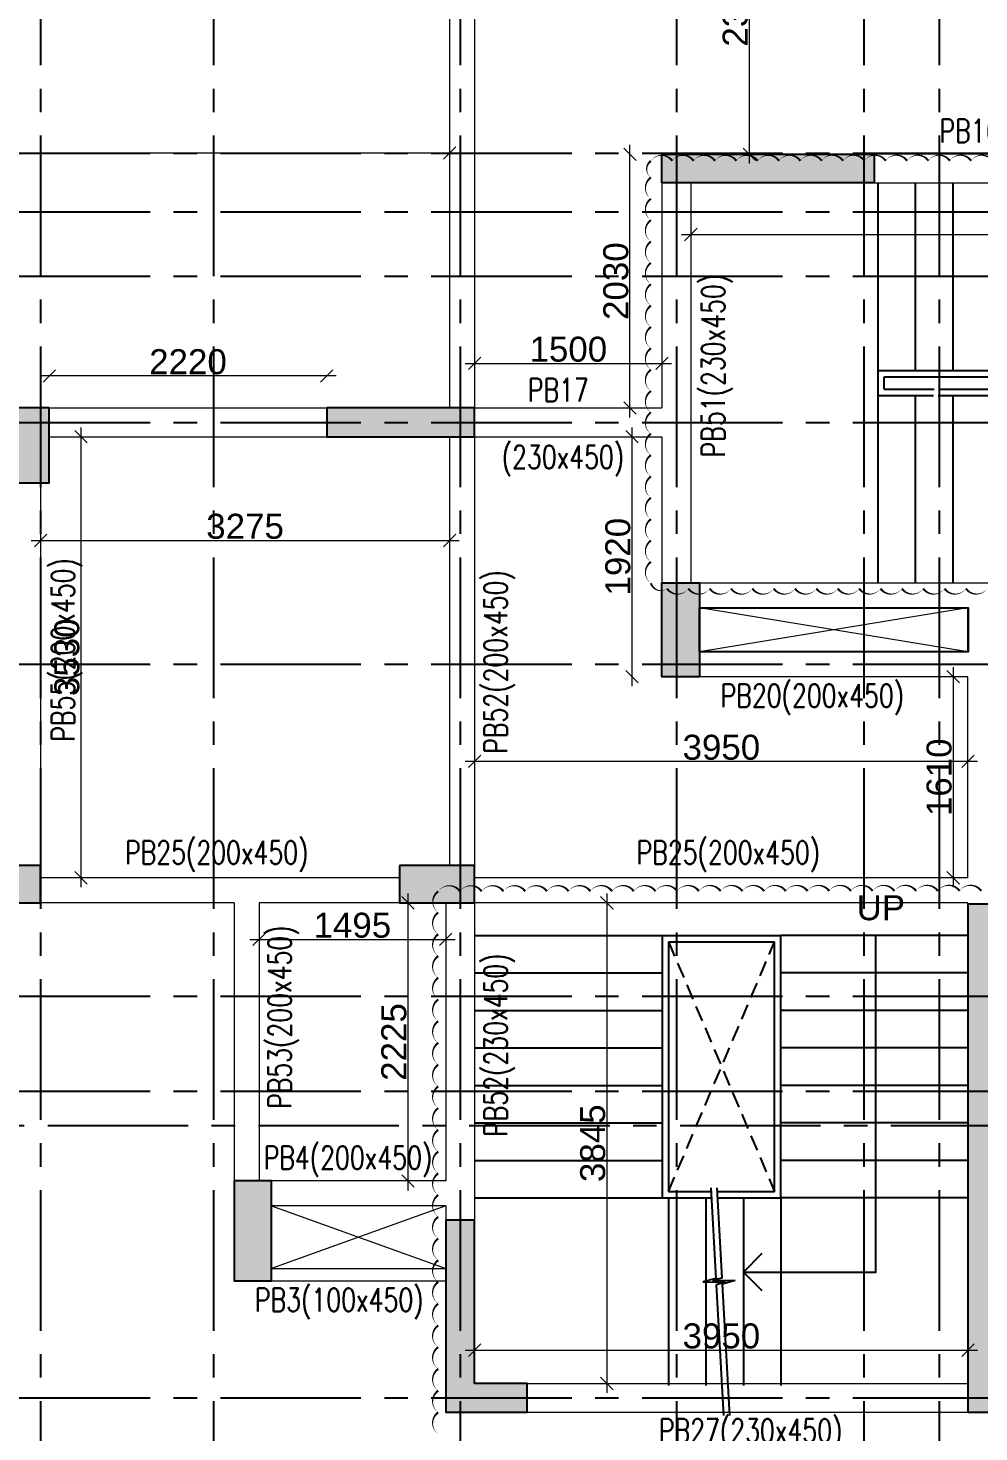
# Model space of a CAD drawing. Header units: millimetres. Extents: x 1277257 to 1543892, y 206696 to 309376.
# Drawn here: x 1416341 to 1423953, y 235051 to 246284 of the extents above; entities that cross this region are included whole.
import ezdxf

# ---------------------------------------------------------------- set-up
doc = ezdxf.new("R2010")
doc.units = ezdxf.units.MM
doc.header["$LTSCALE"] = 500
doc.header["$MEASUREMENT"] = 0
doc.header["$PDMODE"] = 34
doc.linetypes.add('HIDDEN', pattern=[0.375, 0.25, -0.125])
doc.linetypes.add('Site$0$CENTER2', pattern=[1.125, 0.75, -0.125, 0.125, -0.125])
doc.layers.get('Defpoints').update_dxf_attribs({"lineweight": 0})
for name, color, linetype in [('24SDG - STAIRCASE', 152, 'Continuous'), ('CUTOUT', 8, 'HIDDEN'), ('GRID', 7, 'Continuous'), ('S-COLUMN-HATCH', 253, 'Continuous'), ('S-FRAMING PLAN', 4, 'Continuous'), ('T BEAM N', 3, 'Continuous'), ('TEXT-RM NAME', 6, 'Continuous'), ('TOWER AREA COLUMN.', 6, 'Continuous')]:
    doc.layers.add(name, color=color, linetype=linetype)
for name, color, linetype, lineweight in [('CUT OUT', 1, 'Continuous', 13), ('REVISION', 1, 'Continuous', 5), ('S - SUNK', 251, 'Continuous', 0), ('TOWER AREA BEAM..', 3, 'Continuous', 20), ('TOWER COL HATCH', 253, 'Continuous', 20)]:
    doc.layers.add(name, color=color, linetype=linetype, lineweight=lineweight)
doc.layers.add('RAILING', color=7, linetype='Continuous', true_color=0xadadad)
doc.layers.add('STAIR', color=7, linetype='Continuous', true_color=0x3f4f7f)
doc.styles.add('3mm', font='arial.ttf')
doc.styles.add('ARIAL', font='arial.ttf')
doc.styles.add('S-T', font='romans.shx')
doc.dimstyles.new('PARAMVEER', dxfattribs={"dimtxt": 200, "dimasz": 100, "dimexe": 0, "dimexo": 25, "dimgap": 10, "dimtad": 1, "dimdec": 0, "dimrnd": 5, "dimzin": 0, "dimdsep": 46, "dimtxsty": '3mm', "dimblk": 'OBLIQUE', "dimcen": 0.09, "dimdle": 75, "dimclrd": 1, "dimclre": 1, "dimclrt": 3, "dimadec": 0, "dimazin": 0, "dimtfac": 1, "dimtdec": 0, "dimtmove": 1, "dimatfit": 3, "dimfxl": 100, "dimtolj": 1, "dimtzin": 0, "dimlwd": 18, "dimlwe": 5, "dimarcsym": 0})

# ---------------------------------------------------------------- blocks, each defined once
blk = doc.blocks.new('_Open90')
at = {"color": 0, "linetype": 'ByBlock', "lineweight": -2}
for p, q in [((-0.5, 0.5), (0, 0)), ((0, 0), (-1, 0)), ((0, 0), (-0.5, -0.5))]:
    blk.add_line(p, q, dxfattribs=at)
blk = doc.blocks.new('RW2952R')
at = {"layer": 'CUT OUT', "color": 1, "ltscale": 10}
for p, q in [((1383876, 241294), (1386026, 241644)), ((1383876, 241644), (1386026, 241294)), ((1389451, 236859), (1388056, 236359)), ((1388056, 236859), (1389451, 236359))]:
    blk.add_line(p, q, dxfattribs=at)
at = {"layer": 'S-FRAMING PLAN', "color": 3, "linetype": 'ByBlock', "lineweight": 20, "ltscale": 10}
for p, q in [((1387826, 246384), (1387826, 243244)), ((1388026, 246384), (1388026, 243244)), ((1381866, 245274), (1384626, 245274)), ((1381866, 245044), (1384626, 245044)), ((1386096, 245044), (1386096, 241844)), ((1386326, 245044), (1386326, 243244)), ((1387826, 243244), (1386326, 243244)), ((1391231, 243244), (1389010, 243244)), ((1386326, 243014), (1386326, 241844)), ((1387826, 243014), (1386326, 243014)), ((1387826, 243014), (1387826, 239584)), ((1388026, 243014), (1388026, 239584)), ((1391231, 243014), (1389010, 243014)), ((1391301, 242644), (1391301, 239584)), ((1386026, 241844), (1381896, 241844)), ((1386026, 241644), (1383876, 241644)), ((1383876, 241294), (1383876, 241644)), ((1383876, 241294), (1386026, 241294)), ((1383876, 241094), (1386026, 241094)), ((1383876, 239484), (1383876, 241094)), ((1383876, 239484), (1387826, 239484)), ((1388426, 239484), (1391301, 239484)), ((1383876, 239284), (1387826, 239284)), ((1387826, 239284), (1387826, 236744)), ((1388056, 239284), (1388056, 237059)), ((1388426, 239284), (1389551, 239284)), ((1389551, 239284), (1389551, 237059)), ((1389751, 239284), (1391301, 239284)), ((1389751, 239284), (1389751, 237059)), ((1388056, 237059), (1389451, 237059)), ((1388056, 236859), (1389451, 236859)), ((1389451, 236359), (1388056, 236359)), ((1389451, 236259), (1388056, 236259)), ((1387406, 235439), (1383876, 235439)), ((1387406, 235209), (1383876, 235209))]:
    blk.add_line(p, q, dxfattribs=at)
at = {"layer": 'TOWER AREA BEAM..', "color": 3, "linetype": 'HIDDEN', "ltscale": 1.5}
for p, q in [((1383876, 239274), (1383876, 239284)), ((1388056, 236859), (1388056, 236744))]:
    blk.add_line(p, q, dxfattribs=at)
blk = doc.blocks.new('EEE')
at = {"layer": 'GRID', "color": 16, "linetype": 'Site$0$CENTER2', "ltscale": 3}
for points in [[(1416440.6, 258923.2), (1416440.6, 223711.9)], [(1417825.6, 258923.2), (1417825.6, 223711.9)], [(1419800.6, 258923.2), (1419800.6, 223711.9)], [(1421530.6, 258923.2), (1421530.6, 223711.9)], [(1423030.6, 258923.2), (1423030.6, 223711.9)], [(1423635.6, 258923.2), (1423635.6, 223711.9)], [(1363880.9, 245284), (1442964.5, 245284)], [(1363880.9, 244813.8), (1442964.5, 244813.8)], [(1363880.9, 244299), (1442964.5, 244299)], [(1363880.9, 243128.8), (1442964.5, 243128.8)], [(1363880.9, 241193.8), (1442964.5, 241193.8)], [(1363880.9, 238538.8), (1442964.5, 238538.8)], [(1363880.9, 237778.8), (1442964.5, 237778.8)], [(1363880.9, 236875.5), (1364185.2, 237504), (1442964.5, 237504)], [(1363880.9, 235324.1), (1442964.5, 235324.1)]]:
    blk.add_lwpolyline(points, dxfattribs=at)
blk = doc.blocks.new('3tgra')
at = {"layer": 'TOWER COL HATCH'}
h = blk.add_hatch(color=253, dxfattribs=at)
h.dxf.hatch_style = 1
h.paths.add_polyline_path([(1386326, 84502), (1386326, 84732), (1384626, 84732), (1384626, 84502)])
h = blk.add_hatch(color=253, dxfattribs=at)
h.dxf.hatch_style = 1
h.paths.add_polyline_path([(1389010, 82702), (1389010, 82472), (1387826, 82472), (1387826, 82702)])
h = blk.add_hatch(color=253, dxfattribs=at)
h.dxf.hatch_style = 1
h.paths.add_polyline_path([(1391231, 82702), (1391531, 82702), (1391531, 82102), (1391231, 82102)])
h = blk.add_hatch(color=253, dxfattribs=at)
h.dxf.hatch_style = 1
h.paths.add_polyline_path([(1386026, 80552), (1386326, 80552), (1386326, 81302), (1386026, 81302)])
h = blk.add_hatch(color=253, dxfattribs=at)
h.dxf.hatch_style = 1
h.paths.add_polyline_path([(1388426, 79042), (1388426, 78742), (1387826, 78742), (1387826, 79042)])
h = blk.add_hatch(color=253, dxfattribs=at)
h.dxf.hatch_style = 1
h.paths.add_polyline_path([(1391901, 79042), (1391901, 78742), (1391301, 78742), (1391301, 79042)])
h = blk.add_hatch(color=253, dxfattribs=at)
h.dxf.hatch_style = 1
h.paths.add_polyline_path([(1383876, 78732), (1383876, 74667), (1383646, 74667), (1383646, 77882), (1383646, 78112), (1383646, 78732)])
h = blk.add_hatch(color=253, dxfattribs=at)
h.dxf.hatch_style = 1
h.paths.add_polyline_path([(1389451, 76517), (1389751, 76517), (1389751, 75717), (1389451, 75717)])
h = blk.add_hatch(color=253, dxfattribs=at)
h.dxf.hatch_style = 1
h.paths.add_polyline_path([(1388056, 76202), (1388056, 74667), (1387406, 74667), (1387406, 74897), (1387826, 74897), (1387826, 76202)])
at = {"layer": 'TOWER AREA COLUMN.', "color": 4}
for points in [[(1386326, 84502), (1386326, 84732), (1384626, 84732), (1384626, 84502)], [(1389010, 82702), (1389010, 82472), (1387826, 82472), (1387826, 82702)], [(1391231, 82702), (1391531, 82702), (1391531, 82102), (1391231, 82102)], [(1386026, 80552), (1386326, 80552), (1386326, 81302), (1386026, 81302)], [(1388426, 79042), (1388426, 78742), (1387826, 78742), (1387826, 79042)], [(1391901, 79042), (1391901, 78742), (1391301, 78742), (1391301, 79042)], [(1389451, 76517), (1389751, 76517), (1389751, 75717), (1389451, 75717)]]:
    blk.add_lwpolyline(points, close=True, dxfattribs=at)
for points in [[(1383876, 78732), (1383876, 74667), (1383646, 74667), (1383646, 77882), (1383646, 77882), (1383646, 78112), (1383646, 78112), (1383646, 78732), (1383876, 78732)], [(1388056, 76202), (1388056, 74667), (1387406, 74667), (1387406, 74897), (1387826, 74897), (1387826, 76202), (1388056, 76202)]]:
    blk.add_lwpolyline(points, dxfattribs=at)
blk = doc.blocks.new('_Oblique')
at = {"color": 0, "linetype": 'ByBlock', "lineweight": -2}
blk.add_line((-0.5, -0.5), (0.5, 0.5), dxfattribs=at)
blk = doc.blocks.new('*D360')
at = {"layer": 'Defpoints', "color": 0, "ltscale": 10, "transparency": 16777216}
for p in [(1416511, 243500), (1416511, 243244), (1418731, 243244)]:
    blk.add_point(p, dxfattribs=at)
at = {"layer": 'S-COLUMN-HATCH', "color": 1, "linetype": 'Continuous', "lineweight": 18, "ltscale": 10, "transparency": 16777216}
blk.add_line((1418806, 243500), (1416436, 243500), dxfattribs=at)
at = {"layer": 'S-COLUMN-HATCH', "color": 3, "linetype": 'Continuous', "lineweight": 5, "ltscale": 10, "transparency": 16777216}
for p, q in [((1416511, 243500), (1416511, 243500)), ((1418731, 243500), (1418731, 243500))]:
    blk.add_line(p, q, dxfattribs=at)
at = {"layer": 'S-COLUMN-HATCH', "color": 1, "lineweight": 18, "ltscale": 10, "transparency": 16777216, "xscale": 100, "yscale": 100, "zscale": 100, "rotation": 180}
blk.add_blockref('_Oblique', (1416511, 243500), dxfattribs=at)
at = {"layer": 'S-COLUMN-HATCH', "color": 1, "lineweight": 18, "ltscale": 10, "transparency": 16777216, "xscale": 100, "yscale": 100, "zscale": 100}
blk.add_blockref('_Oblique', (1418731, 243500), dxfattribs=at)
at = {"layer": 'S-COLUMN-HATCH', "color": 1, "ltscale": 10, "transparency": 16777216, "insert": (1417621, 243613), "char_height": 200, "attachment_point": 5, "style": '3mm'}
blk.add_mtext('\\A1;2220', dxfattribs=at)
blk = doc.blocks.new('*D464')
at = {"layer": 'Defpoints', "color": 0, "ltscale": 10, "transparency": 16777216}
for p in [(1419716, 246384), (1412051, 246146), (1412051, 245284)]:
    blk.add_point(p, dxfattribs=at)
at = {"layer": 'S-COLUMN-HATCH', "color": 1, "linetype": 'Continuous', "lineweight": 18, "ltscale": 10, "transparency": 16777216}
blk.add_line((1419791, 245284), (1411976, 245284), dxfattribs=at)
at = {"layer": 'S-COLUMN-HATCH', "color": 1, "linetype": 'Continuous', "lineweight": 5, "ltscale": 10, "transparency": 16777216}
for p, q in [((1412051, 245284), (1412051, 245284)), ((1419716, 245284), (1419716, 245284))]:
    blk.add_line(p, q, dxfattribs=at)
at = {"layer": 'S-COLUMN-HATCH', "color": 1, "lineweight": 18, "ltscale": 10, "transparency": 16777216, "xscale": 100, "yscale": 100, "zscale": 100, "rotation": 180}
blk.add_blockref('_Oblique', (1412051, 245284), dxfattribs=at)
at = {"layer": 'S-COLUMN-HATCH', "color": 1, "lineweight": 18, "ltscale": 10, "transparency": 16777216, "xscale": 100, "yscale": 100, "zscale": 100}
blk.add_blockref('_Oblique', (1419716, 245284), dxfattribs=at)
at = {"layer": 'S-COLUMN-HATCH', "color": 4, "ltscale": 10, "transparency": 16777216, "insert": (1415883, 245396), "char_height": 200, "attachment_point": 5, "style": '3mm'}
blk.add_mtext('\\A1;7665', dxfattribs=at)
blk = doc.blocks.new('*D473')
at = {"layer": 'Defpoints', "color": 0, "ltscale": 10, "transparency": 16777216}
for p in [(1419716, 243014), (1416441, 242644), (1419716, 242184)]:
    blk.add_point(p, dxfattribs=at)
at = {"layer": 'S-COLUMN-HATCH', "color": 1, "linetype": 'Continuous', "lineweight": 18, "ltscale": 10, "transparency": 16777216}
blk.add_line((1416366, 242184), (1419791, 242184), dxfattribs=at)
at = {"layer": 'S-COLUMN-HATCH', "color": 1, "linetype": 'Continuous', "lineweight": 5, "ltscale": 10, "transparency": 16777216}
for p, q in [((1416441, 242184), (1416441, 242184)), ((1419716, 242184), (1419716, 242184))]:
    blk.add_line(p, q, dxfattribs=at)
at = {"layer": 'S-COLUMN-HATCH', "color": 1, "lineweight": 18, "ltscale": 10, "transparency": 16777216, "xscale": 100, "yscale": 100, "zscale": 100, "rotation": 180}
blk.add_blockref('_Oblique', (1416441, 242184), dxfattribs=at)
at = {"layer": 'S-COLUMN-HATCH', "color": 1, "lineweight": 18, "ltscale": 10, "transparency": 16777216, "xscale": 100, "yscale": 100, "zscale": 100}
blk.add_blockref('_Oblique', (1419716, 242184), dxfattribs=at)
at = {"layer": 'S-COLUMN-HATCH', "color": 4, "ltscale": 10, "transparency": 16777216, "insert": (1418078, 242296), "char_height": 200, "attachment_point": 5, "style": '3mm'}
blk.add_mtext('\\A1;3275', dxfattribs=at)
blk = doc.blocks.new('*D474')
at = {"layer": 'Defpoints', "color": 0, "ltscale": 10, "transparency": 16777216}
for p in [(1416511, 243014), (1416441, 239484), (1416764, 239484)]:
    blk.add_point(p, dxfattribs=at)
at = {"layer": 'S-COLUMN-HATCH', "color": 1, "linetype": 'Continuous', "lineweight": 18, "ltscale": 10, "transparency": 16777216}
blk.add_line((1416764, 243089), (1416764, 239409), dxfattribs=at)
at = {"layer": 'S-COLUMN-HATCH', "color": 1, "linetype": 'Continuous', "lineweight": 5, "ltscale": 10, "transparency": 16777216}
for p, q in [((1416764, 243014), (1416764, 243014)), ((1416764, 239484), (1416764, 239484))]:
    blk.add_line(p, q, dxfattribs=at)
at = {"layer": 'S-COLUMN-HATCH', "color": 1, "lineweight": 18, "ltscale": 10, "transparency": 16777216, "xscale": 100, "yscale": 100, "zscale": 100}
for p, rotation in [((1416764, 243014), 90), ((1416764, 239484), 270)]:
    blk.add_blockref('_Oblique', p, dxfattribs=dict(at, rotation=rotation))
at = {"layer": 'S-COLUMN-HATCH', "color": 4, "ltscale": 10, "transparency": 16777216, "insert": (1416652, 241249), "char_height": 200, "attachment_point": 5, "rotation": 90, "style": '3mm'}
blk.add_mtext('\\A1;3530', dxfattribs=at)
blk = doc.blocks.new('*D498')
at = {"layer": 'Defpoints', "color": 0, "ltscale": 10, "transparency": 16777216}
for p in [(1422115, 247619), (1424021, 247619), (1421416, 245274)]:
    blk.add_point(p, dxfattribs=at)
at = {"layer": 'S-COLUMN-HATCH', "color": 1, "linetype": 'Continuous', "lineweight": 18, "ltscale": 10, "transparency": 16777216}
blk.add_line((1422115, 245199), (1422115, 247694), dxfattribs=at)
at = {"layer": 'S-COLUMN-HATCH', "color": 1, "linetype": 'Continuous', "lineweight": 5, "ltscale": 10, "transparency": 16777216}
for p, q in [((1422115, 247619), (1422115, 247619)), ((1422115, 245274), (1422115, 245274))]:
    blk.add_line(p, q, dxfattribs=at)
at = {"layer": 'S-COLUMN-HATCH', "color": 1, "lineweight": 18, "ltscale": 10, "transparency": 16777216, "xscale": 100, "yscale": 100, "zscale": 100}
for p, rotation in [((1422115, 247619), 90), ((1422115, 245274), 270)]:
    blk.add_blockref('_Oblique', p, dxfattribs=dict(at, rotation=rotation))
at = {"layer": 'S-COLUMN-HATCH', "color": 4, "ltscale": 10, "transparency": 16777216, "insert": (1422003, 246446), "char_height": 200, "attachment_point": 5, "rotation": 90, "style": '3mm'}
blk.add_mtext('\\A1;2345', dxfattribs=at)
blk = doc.blocks.new('*D499')
at = {"layer": 'Defpoints', "color": 0, "ltscale": 10, "transparency": 16777216}
for p in [(1421159, 245274), (1421416, 245274), (1421416, 243244)]:
    blk.add_point(p, dxfattribs=at)
at = {"layer": 'S-COLUMN-HATCH', "color": 1, "linetype": 'Continuous', "lineweight": 18, "ltscale": 10, "transparency": 16777216}
blk.add_line((1421159, 243169), (1421159, 245349), dxfattribs=at)
at = {"layer": 'S-COLUMN-HATCH', "color": 1, "linetype": 'Continuous', "lineweight": 5, "ltscale": 10, "transparency": 16777216}
for p, q in [((1421159, 245274), (1421159, 245274)), ((1421159, 243244), (1421159, 243244))]:
    blk.add_line(p, q, dxfattribs=at)
at = {"layer": 'S-COLUMN-HATCH', "color": 1, "lineweight": 18, "ltscale": 10, "transparency": 16777216, "xscale": 100, "yscale": 100, "zscale": 100}
for p, rotation in [((1421159, 245274), 90), ((1421159, 243244), 270)]:
    blk.add_blockref('_Oblique', p, dxfattribs=dict(at, rotation=rotation))
at = {"layer": 'S-COLUMN-HATCH', "color": 4, "ltscale": 10, "transparency": 16777216, "insert": (1421047, 244259), "char_height": 200, "attachment_point": 5, "rotation": 90, "style": '3mm'}
blk.add_mtext('\\A1;2030', dxfattribs=at)
blk = doc.blocks.new('*D500')
at = {"layer": 'Defpoints', "color": 0, "ltscale": 10, "transparency": 16777216}
for p in [(1421416, 243601), (1419916, 243244), (1421416, 243244)]:
    blk.add_point(p, dxfattribs=at)
at = {"layer": 'S-COLUMN-HATCH', "color": 1, "linetype": 'Continuous', "lineweight": 18, "ltscale": 10, "transparency": 16777216}
blk.add_line((1419841, 243601), (1421491, 243601), dxfattribs=at)
at = {"layer": 'S-COLUMN-HATCH', "color": 1, "linetype": 'Continuous', "lineweight": 5, "ltscale": 10, "transparency": 16777216}
for p, q in [((1419916, 243600), (1419916, 243601)), ((1421416, 243600), (1421416, 243601))]:
    blk.add_line(p, q, dxfattribs=at)
at = {"layer": 'S-COLUMN-HATCH', "color": 1, "lineweight": 18, "ltscale": 10, "transparency": 16777216, "xscale": 100, "yscale": 100, "zscale": 100, "rotation": 180}
blk.add_blockref('_Oblique', (1419916, 243601), dxfattribs=at)
at = {"layer": 'S-COLUMN-HATCH', "color": 1, "lineweight": 18, "ltscale": 10, "transparency": 16777216, "xscale": 100, "yscale": 100, "zscale": 100}
blk.add_blockref('_Oblique', (1421416, 243601), dxfattribs=at)
at = {"layer": 'S-COLUMN-HATCH', "color": 4, "ltscale": 10, "transparency": 16777216, "insert": (1420666, 243713), "char_height": 200, "attachment_point": 5, "style": '3mm'}
blk.add_mtext('\\A1;1500', dxfattribs=at)
blk = doc.blocks.new('*D504')
at = {"layer": 'Defpoints', "color": 0, "ltscale": 10, "transparency": 16777216}
for p in [(1421646, 245044), (1427346, 245044), (1427346, 244632)]:
    blk.add_point(p, dxfattribs=at)
at = {"layer": 'S-COLUMN-HATCH', "color": 1, "linetype": 'Continuous', "lineweight": 18, "ltscale": 10, "transparency": 16777216}
blk.add_line((1421571, 244632), (1427421, 244632), dxfattribs=at)
at = {"layer": 'S-COLUMN-HATCH', "color": 1, "linetype": 'Continuous', "lineweight": 5, "ltscale": 10, "transparency": 16777216}
for p, q in [((1421646, 244632), (1421646, 244632)), ((1427346, 244632), (1427346, 244632))]:
    blk.add_line(p, q, dxfattribs=at)
at = {"layer": 'S-COLUMN-HATCH', "color": 1, "lineweight": 18, "ltscale": 10, "transparency": 16777216, "xscale": 100, "yscale": 100, "zscale": 100, "rotation": 180}
blk.add_blockref('_Oblique', (1421646, 244632), dxfattribs=at)
at = {"layer": 'S-COLUMN-HATCH', "color": 1, "lineweight": 18, "ltscale": 10, "transparency": 16777216, "xscale": 100, "yscale": 100, "zscale": 100}
blk.add_blockref('_Oblique', (1427346, 244632), dxfattribs=at)
at = {"layer": 'S-COLUMN-HATCH', "color": 4, "ltscale": 10, "transparency": 16777216, "insert": (1424496, 244744), "char_height": 200, "attachment_point": 5, "style": '3mm'}
blk.add_mtext('\\A1;5700', dxfattribs=at)
blk = doc.blocks.new('*D506')
at = {"layer": 'Defpoints', "color": 0, "ltscale": 10, "transparency": 16777216}
for p in [(1421416, 243014), (1421175, 241094), (1421416, 241094)]:
    blk.add_point(p, dxfattribs=at)
at = {"layer": 'S-COLUMN-HATCH', "color": 1, "linetype": 'Continuous', "lineweight": 18, "ltscale": 10, "transparency": 16777216}
blk.add_line((1421175, 243089), (1421175, 241019), dxfattribs=at)
at = {"layer": 'S-COLUMN-HATCH', "color": 1, "linetype": 'Continuous', "lineweight": 5, "ltscale": 10, "transparency": 16777216}
for p, q in [((1421176, 243014), (1421175, 243014)), ((1421176, 241094), (1421175, 241094))]:
    blk.add_line(p, q, dxfattribs=at)
at = {"layer": 'S-COLUMN-HATCH', "color": 1, "lineweight": 18, "ltscale": 10, "transparency": 16777216, "xscale": 100, "yscale": 100, "zscale": 100}
for p, rotation in [((1421175, 243014), 90), ((1421175, 241094), 270)]:
    blk.add_blockref('_Oblique', p, dxfattribs=dict(at, rotation=rotation))
at = {"layer": 'S-COLUMN-HATCH', "color": 4, "ltscale": 10, "transparency": 16777216, "insert": (1421063, 242054), "char_height": 200, "attachment_point": 5, "rotation": 90, "style": '3mm'}
blk.add_mtext('\\A1;1920', dxfattribs=at)
blk = doc.blocks.new('*D507')
at = {"layer": 'Defpoints', "color": 0, "ltscale": 10, "transparency": 16777216}
for p in [(1423866, 241094), (1423747, 239484), (1423866, 239484)]:
    blk.add_point(p, dxfattribs=at)
at = {"layer": 'S-COLUMN-HATCH', "color": 1, "linetype": 'Continuous', "lineweight": 18, "ltscale": 10, "transparency": 16777216}
blk.add_line((1423747, 241169), (1423747, 239409), dxfattribs=at)
at = {"layer": 'S-COLUMN-HATCH', "color": 1, "linetype": 'Continuous', "lineweight": 5, "ltscale": 10, "transparency": 16777216}
for p, q in [((1423747, 241094), (1423747, 241094)), ((1423747, 239484), (1423747, 239484))]:
    blk.add_line(p, q, dxfattribs=at)
at = {"layer": 'S-COLUMN-HATCH', "color": 1, "lineweight": 18, "ltscale": 10, "transparency": 16777216, "xscale": 100, "yscale": 100, "zscale": 100}
for p, rotation in [((1423747, 241094), 90), ((1423747, 239484), 270)]:
    blk.add_blockref('_Oblique', p, dxfattribs=dict(at, rotation=rotation))
at = {"layer": 'S-COLUMN-HATCH', "color": 4, "ltscale": 10, "transparency": 16777216, "insert": (1423635, 240289), "char_height": 200, "attachment_point": 5, "rotation": 90, "style": '3mm'}
blk.add_mtext('\\A1;1610', dxfattribs=at)
blk = doc.blocks.new('*D508')
at = {"layer": 'Defpoints', "color": 0, "ltscale": 10, "transparency": 16777216}
for p in [(1423866, 241094), (1419916, 240416), (1419916, 239584)]:
    blk.add_point(p, dxfattribs=at)
at = {"layer": 'S-COLUMN-HATCH', "color": 1, "linetype": 'Continuous', "lineweight": 18, "ltscale": 10, "transparency": 16777216}
blk.add_line((1423941, 240416), (1419841, 240416), dxfattribs=at)
at = {"layer": 'S-COLUMN-HATCH', "color": 1, "linetype": 'Continuous', "lineweight": 5, "ltscale": 10, "transparency": 16777216}
for p, q in [((1419916, 240415), (1419916, 240416)), ((1423866, 240416), (1423866, 240416))]:
    blk.add_line(p, q, dxfattribs=at)
at = {"layer": 'S-COLUMN-HATCH', "color": 1, "lineweight": 18, "ltscale": 10, "transparency": 16777216, "xscale": 100, "yscale": 100, "zscale": 100, "rotation": 180}
blk.add_blockref('_Oblique', (1419916, 240416), dxfattribs=at)
at = {"layer": 'S-COLUMN-HATCH', "color": 1, "lineweight": 18, "ltscale": 10, "transparency": 16777216, "xscale": 100, "yscale": 100, "zscale": 100}
blk.add_blockref('_Oblique', (1423866, 240416), dxfattribs=at)
at = {"layer": 'S-COLUMN-HATCH', "color": 4, "ltscale": 10, "transparency": 16777216, "insert": (1421891, 240528), "char_height": 200, "attachment_point": 5, "style": '3mm'}
blk.add_mtext('\\A1;3950', dxfattribs=at)
blk = doc.blocks.new('*D509')
at = {"layer": 'Defpoints', "color": 0, "ltscale": 10, "transparency": 16777216}
for p in [(1418191, 239284), (1419684, 239291, -74947), (1419684, 238992)]:
    blk.add_point(p, dxfattribs=at)
at = {"layer": 'S-COLUMN-HATCH', "color": 1, "linetype": 'Continuous', "lineweight": 18, "ltscale": 10, "transparency": 16777216}
blk.add_line((1418116, 238992), (1419759, 238992), dxfattribs=at)
at = {"layer": 'S-COLUMN-HATCH', "color": 1, "linetype": 'Continuous', "lineweight": 5, "ltscale": 10, "transparency": 16777216}
for p, q in [((1418191, 238992), (1418191, 238992)), ((1419684, 238992), (1419684, 238992))]:
    blk.add_line(p, q, dxfattribs=at)
at = {"layer": 'S-COLUMN-HATCH', "color": 1, "lineweight": 18, "ltscale": 10, "transparency": 16777216, "xscale": 100, "yscale": 100, "zscale": 100, "rotation": 180}
blk.add_blockref('_Oblique', (1418191, 238992), dxfattribs=at)
at = {"layer": 'S-COLUMN-HATCH', "color": 1, "lineweight": 18, "ltscale": 10, "transparency": 16777216, "xscale": 100, "yscale": 100, "zscale": 100}
blk.add_blockref('_Oblique', (1419684, 238992), dxfattribs=at)
at = {"layer": 'S-COLUMN-HATCH', "color": 4, "ltscale": 10, "transparency": 16777216, "insert": (1418937, 239104), "char_height": 200, "attachment_point": 5, "style": '3mm'}
blk.add_mtext('\\A1;1495', dxfattribs=at)
blk = doc.blocks.new('*D510')
at = {"layer": 'Defpoints', "color": 0, "ltscale": 10, "transparency": 16777216}
for p in [(1419686, 239284), (1419382, 237059), (1419686, 237059)]:
    blk.add_point(p, dxfattribs=at)
at = {"layer": 'S-COLUMN-HATCH', "color": 1, "linetype": 'Continuous', "lineweight": 18, "ltscale": 10, "transparency": 16777216}
blk.add_line((1419382, 239359), (1419382, 236984), dxfattribs=at)
at = {"layer": 'S-COLUMN-HATCH', "color": 1, "linetype": 'Continuous', "lineweight": 5, "ltscale": 10, "transparency": 16777216}
for p, q in [((1419382, 239284), (1419382, 239284)), ((1419382, 237059), (1419382, 237059))]:
    blk.add_line(p, q, dxfattribs=at)
at = {"layer": 'S-COLUMN-HATCH', "color": 1, "lineweight": 18, "ltscale": 10, "transparency": 16777216, "xscale": 100, "yscale": 100, "zscale": 100}
for p, rotation in [((1419382, 239284), 90), ((1419382, 237059), 270)]:
    blk.add_blockref('_Oblique', p, dxfattribs=dict(at, rotation=rotation))
at = {"layer": 'S-COLUMN-HATCH', "color": 4, "ltscale": 10, "transparency": 16777216, "insert": (1419270, 238171), "char_height": 200, "attachment_point": 5, "rotation": 90, "style": '3mm'}
blk.add_mtext('\\A1;2225', dxfattribs=at)
blk = doc.blocks.new('*D512')
at = {"layer": 'Defpoints', "color": 0, "ltscale": 10, "transparency": 16777216}
for p in [(1423866, 235705), (1419916, 235439), (1423866, 235439)]:
    blk.add_point(p, dxfattribs=at)
at = {"layer": 'S-COLUMN-HATCH', "color": 1, "linetype": 'Continuous', "lineweight": 18, "ltscale": 10, "transparency": 16777216}
blk.add_line((1419841, 235705), (1423941, 235705), dxfattribs=at)
at = {"layer": 'S-COLUMN-HATCH', "color": 1, "linetype": 'Continuous', "lineweight": 5, "ltscale": 10, "transparency": 16777216}
for p, q in [((1419916, 235705), (1419916, 235705)), ((1423866, 235705), (1423866, 235705))]:
    blk.add_line(p, q, dxfattribs=at)
at = {"layer": 'S-COLUMN-HATCH', "color": 1, "lineweight": 18, "ltscale": 10, "transparency": 16777216, "xscale": 100, "yscale": 100, "zscale": 100, "rotation": 180}
blk.add_blockref('_Oblique', (1419916, 235705), dxfattribs=at)
at = {"layer": 'S-COLUMN-HATCH', "color": 1, "lineweight": 18, "ltscale": 10, "transparency": 16777216, "xscale": 100, "yscale": 100, "zscale": 100}
blk.add_blockref('_Oblique', (1423866, 235705), dxfattribs=at)
at = {"layer": 'S-COLUMN-HATCH', "color": 4, "ltscale": 10, "transparency": 16777216, "insert": (1421891, 235818), "char_height": 200, "attachment_point": 5, "style": '3mm'}
blk.add_mtext('\\A1;3950', dxfattribs=at)
blk = doc.blocks.new('*D513')
at = {"layer": 'Defpoints', "color": 0, "ltscale": 10, "transparency": 16777216}
for p in [(1419916, 239284), (1419916, 235439), (1420974, 235439)]:
    blk.add_point(p, dxfattribs=at)
at = {"layer": 'S-COLUMN-HATCH', "color": 1, "linetype": 'Continuous', "lineweight": 18, "ltscale": 10, "transparency": 16777216}
blk.add_line((1420974, 239359), (1420974, 235364), dxfattribs=at)
at = {"layer": 'S-COLUMN-HATCH', "color": 1, "linetype": 'Continuous', "lineweight": 5, "ltscale": 10, "transparency": 16777216}
for p, q in [((1420974, 239284), (1420974, 239284)), ((1420974, 235439), (1420974, 235439))]:
    blk.add_line(p, q, dxfattribs=at)
at = {"layer": 'S-COLUMN-HATCH', "color": 1, "lineweight": 18, "ltscale": 10, "transparency": 16777216, "xscale": 100, "yscale": 100, "zscale": 100}
for p, rotation in [((1420974, 239284), 90), ((1420974, 235439), 270)]:
    blk.add_blockref('_Oblique', p, dxfattribs=dict(at, rotation=rotation))
at = {"layer": 'S-COLUMN-HATCH', "color": 4, "ltscale": 10, "transparency": 16777216, "insert": (1420862, 237361), "char_height": 200, "attachment_point": 5, "rotation": 90, "style": '3mm'}
blk.add_mtext('\\A1;3845', dxfattribs=at)

msp = doc.modelspace()

# ---------------------------------------------------------------- linework, layer by layer
at = {"layer": '24SDG - STAIRCASE', "color": 4, "ltscale": 10}
msp.add_lwpolyline([(1421715.6, 241643.8), (1423865.6, 241643.8), (1423865.6, 241293.8), (1421715.6, 241293.8)], close=True, dxfattribs=at)
at = {"layer": 'CUTOUT'}
for p, q in [((1421467.6, 236973.6), (1422317.6, 238973.6)), ((1421467.6, 238973.6), (1422317.6, 236973.6))]:
    msp.add_line(p, q, dxfattribs=at)
at = {"layer": 'RAILING'}
for p, q in [((1423145.6, 243543.6), (1425845.6, 243543.6)), ((1423145.6, 243343.8), (1423145.6, 243543.6)), ((1423195.6, 243493.6), (1425795.6, 243493.6)), ((1423195.6, 243393.8), (1423195.6, 243493.6)), ((1423145.6, 243343.8), (1423589.1, 243343.8)), ((1423195.6, 243393.8), (1423595, 243393.8)), ((1423626.4, 243343.8), (1425845.6, 243343.8)), ((1423632.3, 243393.8), (1425795.6, 243393.8)), ((1421417.6, 239023.6), (1421417.6, 236923.6)), ((1421417.6, 239023.6), (1422367.6, 239023.6)), ((1421467.6, 238973.6), (1421467.6, 236973.6)), ((1421467.6, 238973.6), (1422317.6, 238973.6)), ((1422317.6, 236973.6), (1422317.6, 238973.6)), ((1422367.6, 236923.6), (1422367.6, 239023.6)), ((1421417.6, 236923.6), (1421810.5, 236923.6)), ((1421467.6, 236973.6), (1421807.7, 236973.6)), ((1421856.4, 236973.6), (1422317.6, 236973.6)), ((1421859.2, 236923.6), (1422367.6, 236923.6))]:
    msp.add_line(p, q, dxfattribs=at)
at = {"layer": 'REVISION'}
for points, elevation in [([(1424019.2, 241799.5, 0, 17.1, -0.5205671), (1423848.3, 241799.5, 0, 17.1, -0.5205671), (1423677.4, 241799.4, 0, 17.1, -0.5205671), (1423506.6, 241799.4, 0, 17.1, -0.5205671), (1423335.7, 241799.4, 0, 17.1, -0.5205671), (1423164.8, 241799.3, 0, 17.1, -0.5205671), (1422993.9, 241799.3, 0, 17.1, -0.5205671), (1422823, 241799.3, 0, 17.1, -0.5205671), (1422652.1, 241799.2, 0, 17.1, -0.5205671), (1422481.2, 241799.2, 0, 17.1, -0.5205671), (1422310.3, 241799.2, 0, 17.1, -0.5205671), (1422139.4, 241799.1, 0, 17.1, -0.5205671), (1421968.5, 241799.1, 0, 17.1, -0.5205671), (1421797.7, 241799.1, 0, 17.1, -0.5205671), (1421626.8, 241799.1, 0, 17.1, -0.5205671), (1421455.9, 241799, 0, 17.1, -0.5205671), (1421327.4, 241841.4, 0, 17.1, -0.5205671), (1421327.4, 242012.3, 0, 17.1, -0.5205671), (1421327.4, 242183.2, 0, 17.1, -0.5205671), (1421327.4, 242354.1, 0, 17.1, -0.5205671), (1421327.4, 242525, 0, 17.1, -0.5205671), (1421327.4, 242695.9, 0, 17.1, -0.5205671), (1421327.4, 242866.8, 0, 17.1, -0.5205671), (1421327.4, 243037.7, 0, 17.1, -0.5205671), (1421327.4, 243208.5, 0, 17.1, -0.5205671), (1421327.4, 243379.4, 0, 17.1, -0.5205671), (1421327.4, 243550.3, 0, 17.1, -0.5205671), (1421327.4, 243721.2, 0, 17.1, -0.5205671), (1421327.4, 243892.1, 0, 17.1, -0.5205671), (1421327.4, 244063, 0, 17.1, -0.5205671), (1421327.4, 244233.9, 0, 17.1, -0.5205671), (1421327.4, 244404.8, 0, 17.1, -0.5205671), (1421327.4, 244575.7, 0, 17.1, -0.5205671), (1421327.4, 244746.6, 0, 17.1, -0.5205671), (1421327.4, 244917.4, 0, 17.1, -0.5205671), (1421327.4, 245088.3, 0, 17.1, -0.5205671), (1421327.4, 245220.9, 0, 17.1, -0.5205671), (1421498.3, 245221, 0, 17.1, -0.5205671), (1421669.2, 245221, 0, 17.1, -0.5205671), (1421840.1, 245221.1, 0, 17.1, -0.5205671), (1422011, 245221.2, 0, 17.1, -0.5205671), (1422181.9, 245221.2, 0, 17.1, -0.5205671), (1422352.8, 245221.3, 0, 17.1, -0.5205671), (1422523.6, 245221.4, 0, 17.1, -0.5205671), (1422694.5, 245221.5, 0, 17.1, -0.5205671), (1422865.4, 245221.5, 0, 17.1, -0.5205671), (1423036.3, 245221.6, 0, 17.1, -0.5205671), (1423207.2, 245221.7, 0, 17.1, -0.5205671), (1423378.1, 245221.7, 0, 17.1, -0.5205671), (1423549, 245221.8, 0, 17.1, -0.5205671), (1423719.9, 245221.9, 0, 17.1, -0.5205671), (1423890.8, 245221.9, 0, 17.1, -0.5205671), (1424061.6, 245222, 0, 17.1, -0.5205671)], -56210.2), ([(1419624.6, 235033.5, 0, 17.4, -0.5205671), (1419624.6, 235207.4, 0, 17.4, -0.5205671), (1419624.6, 235381.3, 0, 17.4, -0.5205671), (1419624.6, 235555.2, 0, 17.4, -0.5205671), (1419624.6, 235729.1, 0, 17.4, -0.5205671), (1419624.6, 235902.9, 0, 17.4, -0.5205671), (1419624.6, 236076.8, 0, 17.4, -0.5205671), (1419624.6, 236250.7, 0, 17.4, -0.5205671), (1419624.6, 236424.6, 0, 17.4, -0.5205671), (1419624.6, 236598.5, 0, 17.4, -0.5205671), (1419624.6, 236772.4, 0, 17.4, -0.5205671), (1419624.6, 236946.3, 0, 17.4, -0.5205671), (1419624.6, 237120.1, 0, 17.4, -0.5205671), (1419624.6, 237294, 0, 17.4, -0.5205671), (1419624.6, 237467.9, 0, 17.4, -0.5205671), (1419624.6, 237641.8, 0, 17.4, -0.5205671), (1419624.6, 237815.7, 0, 17.4, -0.5205671), (1419624.6, 237989.6, 0, 17.4, -0.5205671), (1419624.6, 238163.5, 0, 17.4, -0.5205671), (1419624.6, 238337.3, 0, 17.4, -0.5205671), (1419624.6, 238511.2, 0, 17.4, -0.5205671), (1419624.6, 238685.1, 0, 17.4, -0.5205671), (1419624.6, 238859, 0, 17.4, -0.5205671), (1419624.6, 239032.9, 0, 17.4, -0.5205671), (1419624.6, 239206.8, 0, 17.4, -0.5205671), (1419624.6, 239375.9, 0, 17.4, -0.5205671), (1419798.5, 239376, 0, 17.4, -0.5205671), (1419972.3, 239376.2, 0, 17.4, -0.5205671), (1420146.2, 239376.3, 0, 17.4, -0.5205671), (1420320.1, 239376.5, 0, 17.4, -0.5205671), (1420494, 239376.6, 0, 17.4, -0.5205671), (1420667.9, 239376.8, 0, 17.4, -0.5205671), (1420841.8, 239376.9, 0, 17.4, -0.5205671), (1421015.7, 239377, 0, 17.4, -0.5205671), (1421189.5, 239377.2, 0, 17.4, -0.5205671), (1421363.4, 239377.3, 0, 17.4, -0.5205671), (1421537.3, 239377.5, 0, 17.4, -0.5205671), (1421711.2, 239377.6, 0, 17.4, -0.5205671), (1421885.1, 239377.8, 0, 17.4, -0.5205671), (1422059, 239377.9, 0, 17.4, -0.5205671), (1422232.9, 239378, 0, 17.4, -0.5205671), (1422406.7, 239378.2, 0, 17.4, -0.5205671), (1422580.6, 239378.3, 0, 17.4, -0.5205671), (1422754.5, 239378.5, 0, 17.4, -0.5205671), (1422928.4, 239378.6, 0, 17.4, -0.5205671), (1423102.3, 239378.8, 0, 17.4, -0.5205671), (1423276.2, 239378.9, 0, 17.4, -0.5205671), (1423450.1, 239379, 0, 17.4, -0.5205671), (1423623.9, 239379.2, 0, 17.4, -0.5205671), (1423797.8, 239379.3, 0, 17.4, -0.5205671), (1423971.7, 239379.5, 0, 17.4, -0.5205671)], -74946.9)]:
    msp.add_lwpolyline(points, format="xyseb", dxfattribs=dict(at, elevation=elevation))
at = {"layer": 'STAIR'}
for p, q in [((1423145.6, 243543.6), (1423145.6, 245043.6)), ((1423445.6, 243543.6), (1423445.6, 245043.6)), ((1423745.6, 243543.6), (1423745.6, 245043.6)), ((1423145.6, 241843.8), (1423145.6, 243343.8)), ((1423445.6, 241843.8), (1423445.6, 243343.8)), ((1423745.6, 241843.8), (1423745.6, 243343.8)), ((1419917.6, 239023.6), (1421417.6, 239023.6)), ((1423867.6, 239023.6), (1422367.6, 239023.6)), ((1419917.6, 238723.6), (1421417.6, 238723.6)), ((1423867.6, 238723.6), (1422367.6, 238723.6)), ((1419917.6, 238423.6), (1421417.6, 238423.6)), ((1423867.6, 238423.6), (1422367.6, 238423.6)), ((1419917.6, 238123.6), (1421417.6, 238123.6)), ((1423867.6, 238123.6), (1422367.6, 238123.6)), ((1419917.6, 237823.6), (1421417.6, 237823.6)), ((1423867.6, 237823.6), (1422367.6, 237823.6)), ((1419917.6, 237523.6), (1421417.6, 237523.6)), ((1423867.6, 237523.6), (1422367.6, 237523.6)), ((1419917.6, 237223.6), (1421417.6, 237223.6)), ((1423867.6, 237223.6), (1422367.6, 237223.6)), ((1419917.6, 236923.6), (1421417.6, 236923.6)), ((1421467.6, 236923.6), (1421467.6, 235423.6)), ((1421767.6, 236923.6), (1421767.6, 235423.6)), ((1421806, 237004.1), (1421846.4, 236279.8)), ((1421854.7, 237004.1), (1421895.1, 236280.4)), ((1422067.6, 236923.6), (1422067.6, 235423.6)), ((1423867.6, 236923.6), (1422367.6, 236923.6)), ((1422367.6, 236923.6), (1422367.6, 235423.6)), ((1421846.4, 236279.8), (1421741.7, 236252.7)), ((1421741.7, 236252.7), (1421925.3, 236249.3)), ((1421895.1, 236280.4), (1421821.2, 236265.1)), ((1421821.2, 236265.1), (1422001.9, 236261.6)), ((1421925.3, 236249.3), (1421849.3, 236228.8)), ((1421849.3, 236228.8), (1421907.7, 235183.7)), ((1422001.9, 236261.6), (1421897.8, 236233.1)), ((1421897.8, 236233.1), (1421956.4, 235183.7))]:
    msp.add_line(p, q, dxfattribs=at)
at = {"layer": 'TEXT-RM NAME'}
msp.add_lwpolyline([(1422367.6, 236330.6), (1423128.3, 236330.6), (1423128.3, 239023.6)], dxfattribs=at)

# ---------------------------------------------------------------- block references
at = {"layer": 'CUT OUT', "color": 4, "xscale": -1}
msp.add_blockref('3tgra', (2807741.3, 160542.1), dxfattribs=at)
at = {"layer": 'GRID', "color": 4}
msp.add_blockref('EEE', (0, 0), dxfattribs=at)
at = {"layer": 'S - SUNK', "color": 4, "xscale": -1}
msp.add_blockref('RW2952R', (2807741.3, 0), dxfattribs=at)
at = {"layer": 'TEXT-RM NAME', "xscale": 300, "yscale": 300, "zscale": 300, "rotation": 180}
msp.add_blockref('_Open90', (1422067.6, 236330.6), dxfattribs=at)

# ---------------------------------------------------------------- texts
at = {"layer": 'T BEAM N', "color": 7, "lineweight": 0, "style": 'S-T', "width": 0.75}
for s, p in [('PB16(230x450)', (1423637.3, 245369.1)), ('PB17', (1420342.3, 243295.8)), ('(230x450)', (1420132.5, 242759.7)), ('PB20(200x450)', (1421885.6, 240850.3)), ('PB25(200x450)', (1417117.4, 239594.4)), ('PB25(200x450)', (1421213.2, 239594.4)), ('PB4(200x450)', (1418227.2, 237153.2)), ('PB3(100x450)', (1418157.6, 236015.6)), ('PB27(230x450)', (1421391.8, 234969.6))]:
    msp.add_text(s, height=185, dxfattribs=at).set_placement(p)
for s, p in [('PB51(230x450)', (1421918.1, 242848.5)), ('PB55(200x450)', (1416713.1, 240573.7)), ('PB52(200x450)', (1420176.1, 240477.1)), ('PB53(200x450)', (1418448, 237635.4)), ('PB52(230x450)', (1420176, 237411.3))]:
    msp.add_text(s, height=185, rotation=90, dxfattribs=at).set_placement(p)
at = {"layer": 'TEXT-RM NAME', "style": 'ARIAL'}
msp.add_text('UP', height=200, rotation=360, dxfattribs=at).set_placement((1422973.7, 239145.5, 0))

# ---------------------------------------------------------------- dimensions: what is measured, and where the dimension line sits
at = {"layer": 'S-COLUMN-HATCH', "color": 1, "ltscale": 10}
for base, p1, p2, picture, middle in [((1422114.9, 247618.6), (1421415.6, 245273.6), (1424020.6, 247618.6), '*D498', (1422002.7, 246446.1)), ((1421159, 245273.6), (1421415.6, 243243.8), (1421415.6, 245273.6), '*D499', (1421046.8, 244258.7)), ((1416764.3, 239483.8), (1416510.6, 243013.8), (1416440.6, 239483.8), '*D474', (1416652.1, 241248.8)), ((1421175.4, 241093.8), (1421415.6, 243013.8), (1421415.6, 241093.8), '*D506', (1421063.2, 242053.8)), ((1423746.8, 239483.8), (1423865.6, 241093.8), (1423865.6, 239483.8), '*D507', (1423634.7, 240288.8)), ((1419381.9, 237058.8), (1419685.6, 239283.8), (1419685.6, 237058.8), '*D510', (1419269.8, 238171.3)), ((1420974.3, 235438.6), (1419915.6, 239283.8), (1419915.6, 235438.6), '*D513', (1420862.1, 237361.2))]:
    dim = msp.add_linear_dim(base=base, p1=p1, p2=p2, angle=90, dimstyle='PARAMVEER', override={"dimpost": '\\X', "dimclrt": 4, "dimfxl": 0.15, "dimfxlon": 1, "dimarcsym": 1}, dxfattribs=at)
    dim.commit()
    dim.dimension.update_dxf_attribs({"geometry": picture, "text_midpoint": middle})
for base, p1, p2, picture, middle in [((1412051, 245284), (1419715.6, 246383.8), (1412051, 246146.1), '*D464', (1415883.3, 245396.1)), ((1427345.6, 244631.7), (1421645.6, 245043.6), (1427345.6, 245043.6), '*D504', (1424495.6, 244743.8)), ((1421415.6, 243600.5), (1419915.6, 243243.8), (1421415.6, 243243.8), '*D500', (1420665.6, 243712.7)), ((1419715.6, 242184.2), (1416440.6, 242643.8), (1419715.6, 243013.8), '*D473', (1418078.1, 242296.4)), ((1419915.6, 240415.5), (1423865.6, 241093.8), (1419915.6, 239583.8), '*D508', (1421890.6, 240527.7)), ((1419683.8, 238991.8), (1418190.6, 239283.8), (1419683.8, 239291.3, -74946.9), '*D509', (1418937.2, 239104)), ((1423865.6, 235705.3), (1419915.6, 235438.6), (1423865.6, 235438.6), '*D512', (1421890.6, 235817.5))]:
    dim = msp.add_linear_dim(base=base, p1=p1, p2=p2, dimstyle='PARAMVEER', override={"dimpost": '\\X', "dimclrt": 4, "dimfxl": 0.15, "dimfxlon": 1, "dimarcsym": 1}, dxfattribs=at)
    dim.commit()
    dim.dimension.update_dxf_attribs({"geometry": picture, "text_midpoint": middle})
at = {"layer": 'S-COLUMN-HATCH', "color": 4, "ltscale": 10}
dim = msp.add_linear_dim(base=(1416510.6, 243500.5), p1=(1418731.3, 243243.8), p2=(1416510.6, 243243.8), dimstyle='PARAMVEER', override={"dimpost": '\\X', "dimclre": 3, "dimclrt": 1, "dimfxl": 0.15, "dimfxlon": 1, "dimarcsym": 1}, dxfattribs=at)
dim.commit()
dim.dimension.update_dxf_attribs({"geometry": '*D360', "text_midpoint": (1417621, 243612.6)})

doc.saveas('drawing.dxf')
